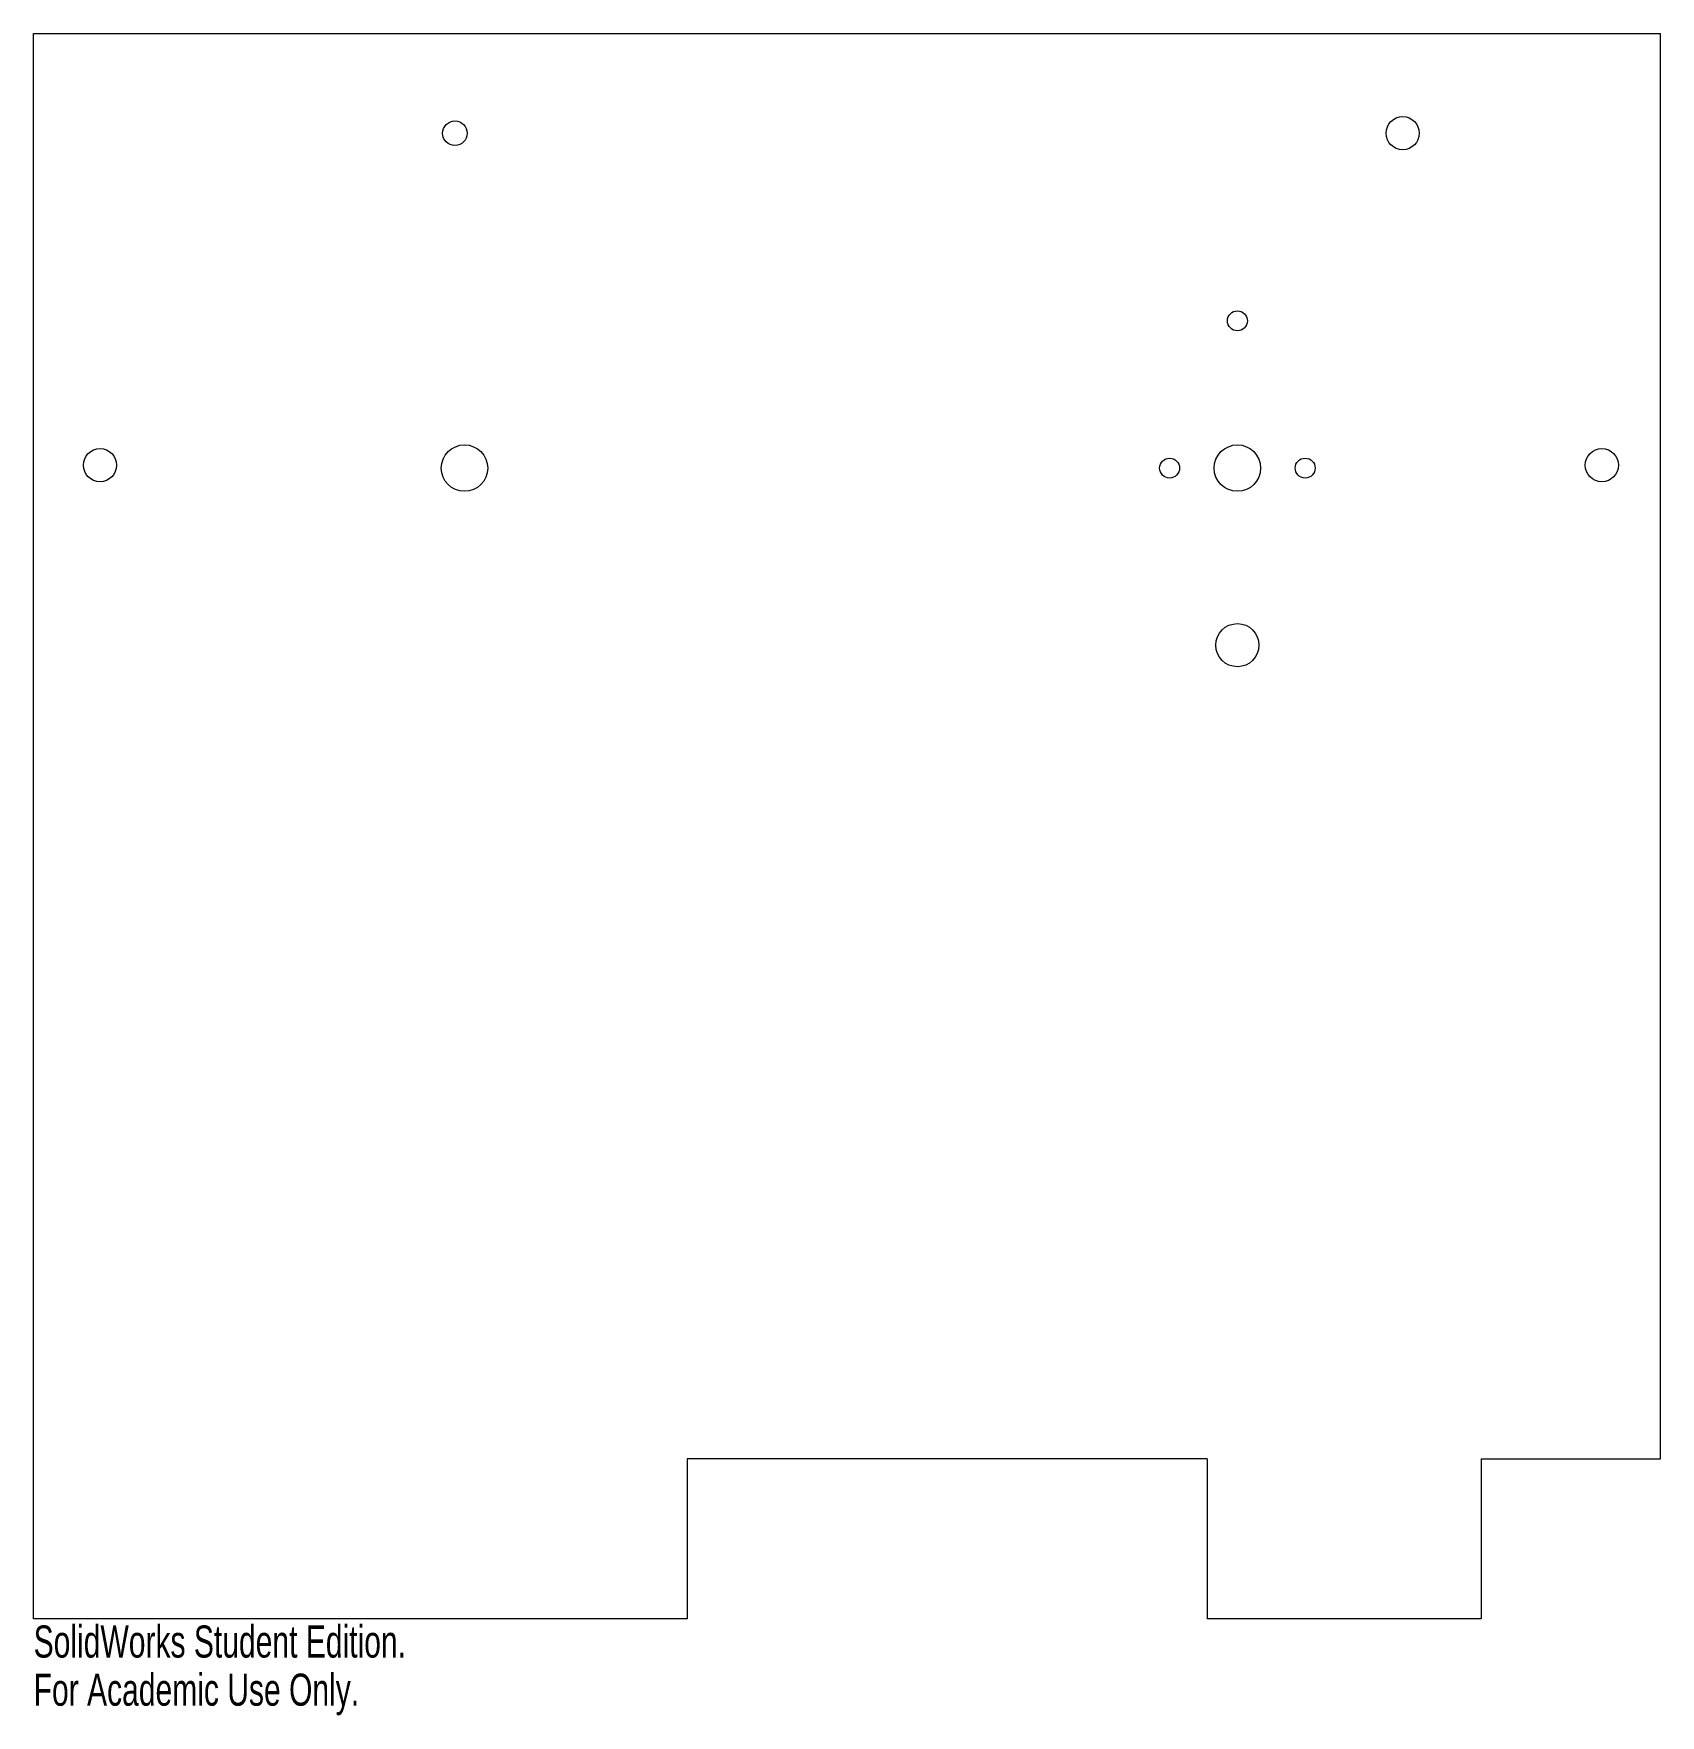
# Model space of a CAD drawing. Header units: millimetres. Extents: x 0 to 245, y -39 to 215.
import ezdxf

# ---------------------------------------------------------------- set-up
doc = ezdxf.new("R2010")
doc.units = ezdxf.units.MM
doc.styles.add('SLDTEXTSTYLE0', font='TXT', dxfattribs={"width": 0.7})

msp = doc.modelspace()

# ---------------------------------------------------------------- linework, layer by layer
at = {"color": 7, "linetype": 'Continuous', "lineweight": 15}
for p, q in [((0, -24.06), (0, 214.69)), ((0, 214.69), (245.02, 214.69)), ((245.02, 0), (245.02, 214.69)), ((98.45, 0), (98.45, -24.06)), ((176.76, 0), (98.45, 0)), ((176.76, 0), (176.76, -24.06)), ((218.02, 0), (245.02, 0)), ((218.02, 0), (218.02, -24.06)), ((98.45, -24.06), (0, -24.06)), ((218.02, -24.06), (176.76, -24.06))]:
    msp.add_line(p, q, dxfattribs=at)
for centre, radius in [((63.45, 199.69), 1.85), ((206.21, 199.69), 2.5), ((181.31, 171.43), 1.5), ((10, 149.69), 2.5), ((64.9, 149.25), 3.5), ((181.31, 149.25), 3.5), ((236.21, 149.69), 2.5), ((171.1, 149.25), 1.5), ((191.52, 149.25), 1.5), ((181.31, 122.58), 3.25)]:
    msp.add_circle(centre, radius, dxfattribs=at)

# ---------------------------------------------------------------- texts
at = {"color": 7, "linetype": 'Continuous', "char_height": 4.8336, "attachment_point": 1, "style": 'SLDTEXTSTYLE0'}
for s, insert in [('SolidWorks Student Edition.', (0, -25.08)), ('For Academic Use Only.', (0, -32.33))]:
    msp.add_mtext(s, dxfattribs=dict(at, insert=insert))

doc.saveas('drawing.dxf')
